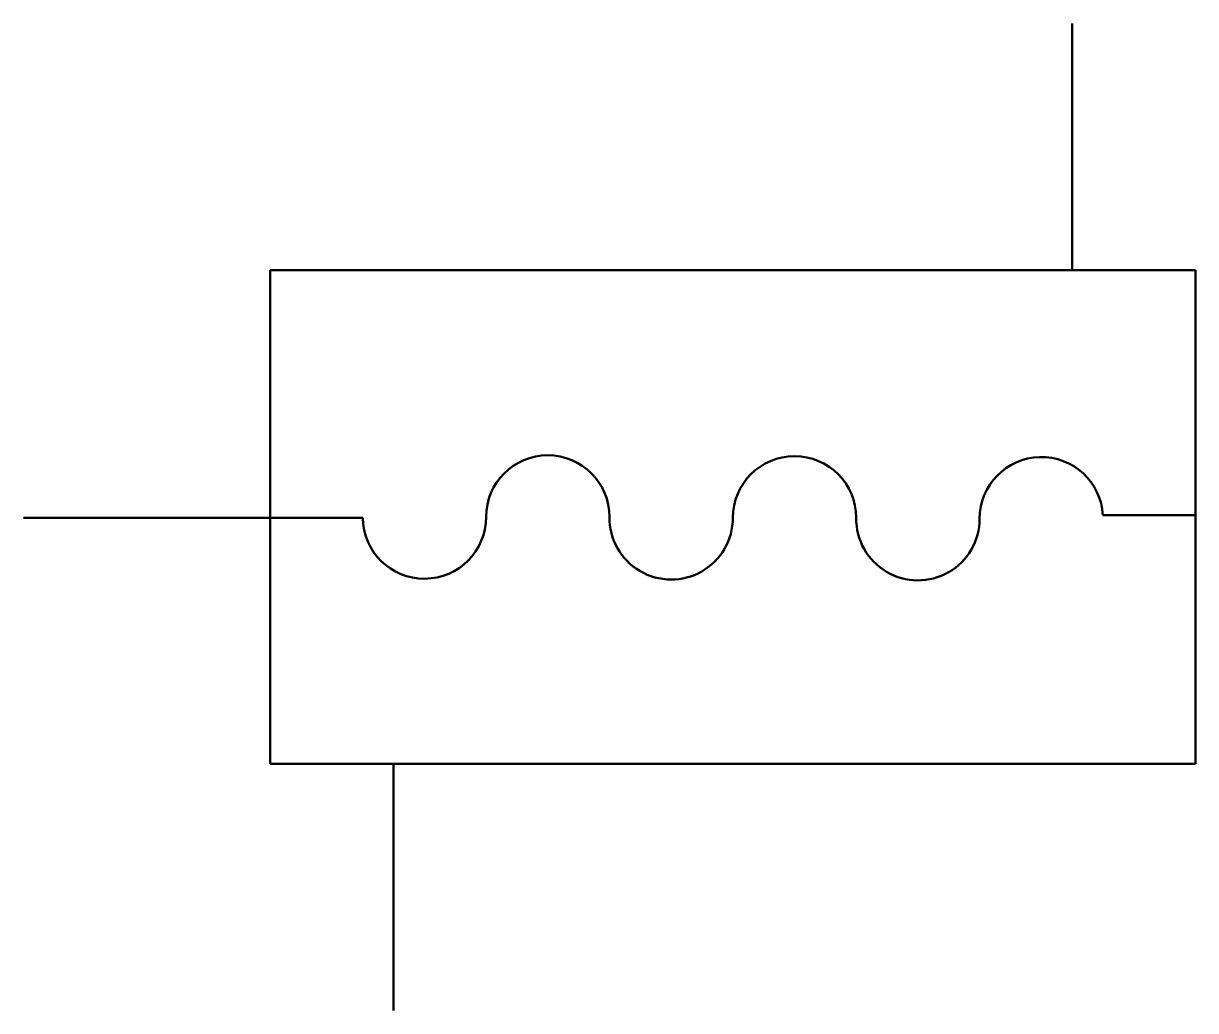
# Model space of a CAD drawing. Header units: millimetres. Extents: x 63.8 to 82.8, y -252.4 to -236.4.
import ezdxf

# ---------------------------------------------------------------- set-up
doc = ezdxf.new("R2010")
doc.units = ezdxf.units.MM
doc.linetypes.add('K5LT_BASIC', pattern=[0])

msp = doc.modelspace()

# ---------------------------------------------------------------- linework, layer by layer
at = {"color": 1, "linetype": 'K5LT_BASIC', "lineweight": 50}
for p, q in [((80.773, -240.381), (80.773, -236.381)), ((67.773, -240.381), (67.773, -248.381)), ((67.773, -240.381), (82.773, -240.381)), ((82.773, -240.381), (82.773, -248.381)), ((63.773, -244.394), (69.274, -244.394)), ((81.272, -244.354), (82.773, -244.354)), ((82.773, -248.381), (67.773, -248.381)), ((69.773, -248.381), (69.773, -252.381))]:
    msp.add_line(p, q, dxfattribs=at)
for centre, start, end in [((72.273, -244.381), 0, 180), ((76.273, -244.395), 0, 180), ((80.273, -244.409), 3.1575, 180), ((70.273, -244.381), 180.7233, 0), ((74.273, -244.395), 179.211, 0), ((78.273, -244.409), 179.211, 0)]:
    msp.add_arc(centre, 1, start, end, dxfattribs=at)

doc.saveas('drawing.dxf')
